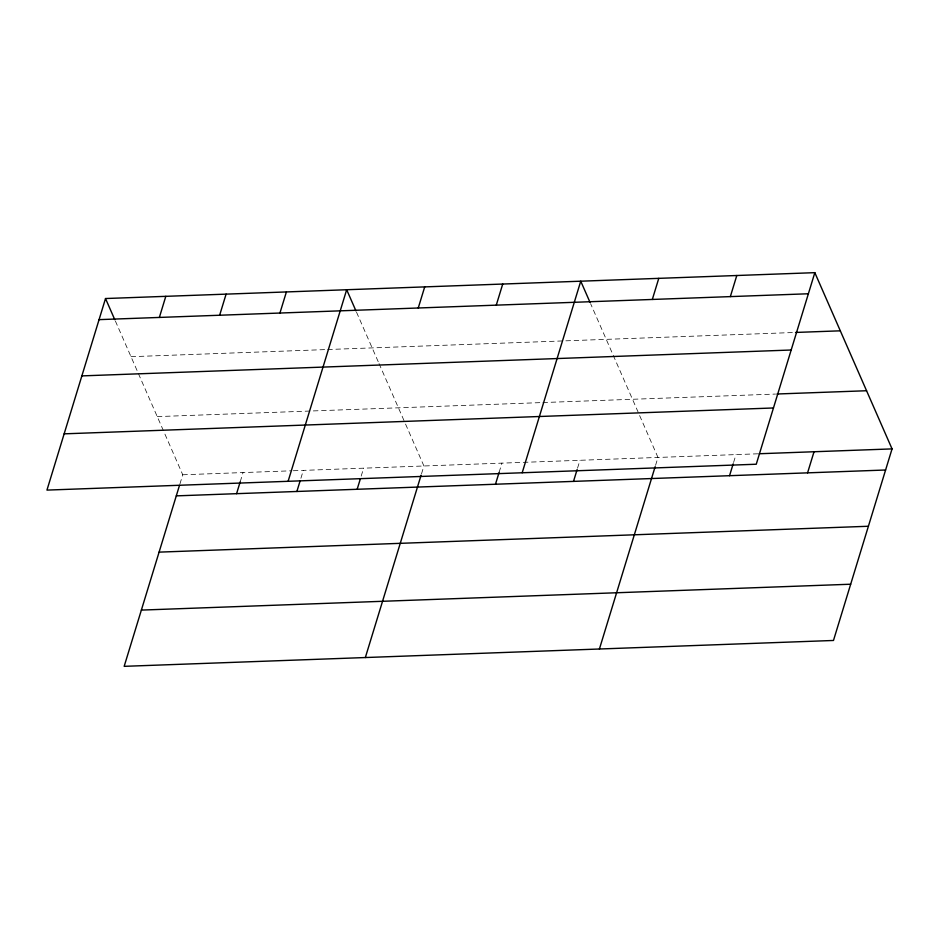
<?xml version="1.0" encoding="UTF-8"?>
<svg xmlns="http://www.w3.org/2000/svg" width="939" height="939" viewBox="0 0 939 939"><rect width="100%" height="100%" fill="white"/><g stroke="black" fill="none" stroke-linecap="round" stroke-linejoin="round"><path stroke-width="0.7" stroke-dasharray="4.7 3.52" d="M179.924 484.008L182.741 474.77L164.208 432.48M240.208 481.813L243.037 472.575M300.903 478.291L303.32 470.38M361.198 476.096L363.616 468.174M421.494 473.89L423.912 465.979L405.378 423.677M499.114 472.364L501.931 463.127M577.532 468.197L579.95 460.286M655.563 465.357L657.981 457.434L590.596 303.661M733.582 462.504L736 454.593M131.002 356.691L326.232 349.566M327.664 349.519L794.077 332.5M157.259 416.611L541.463 402.596M542.906 402.549L775.544 394.063M182.741 474.77L291.841 470.791M293.273 470.744L757.679 453.807M356.527 312.206L378.44 362.219M379.016 363.522L404.791 422.362M115.368 320.997L137.857 372.325M138.42 373.628L163.632 431.154"/><path stroke-width="1.41" d="M105.52 298.532L46.95 490.099L756.259 464.23L814.829 272.662L105.52 298.532L114.781 319.683M159.36 317.441L165.804 296.325M219.644 315.234L226.099 294.13M179.513 485.322L124.171 666.338L833.48 640.468L892.05 448.901L814.829 272.662M279.939 313.039L286.395 291.935M236.581 493.679L240.208 481.813M288.109 481.308L346.679 289.728L355.951 310.879M296.877 491.484L300.104 480.932M357.16 489.278L360.388 478.726M418.254 307.992L424.71 286.888M365.341 657.546L421.083 475.216M496.273 305.152L502.729 284.036M495.475 484.242L499.114 472.364M522.19 472.763L580.748 281.195L590.021 302.346M573.506 481.39L577.133 469.523M652.323 299.459L658.779 278.343M599.411 649.013L655.152 466.671M730.342 296.607L736.798 275.503M729.544 475.697L733.183 463.831M807.575 472.857L814.031 451.741M99.065 319.636L808.373 293.766M795.521 332.453L840.311 330.821M81.869 375.893L791.178 350.012M776.987 394.004L866.568 390.741M64.145 433.841L773.454 407.972M759.123 453.748L892.05 448.901M176.297 495.874L885.594 470.005M159.09 552.132L868.399 526.263M141.378 610.092L850.675 584.222"/></g></svg>
